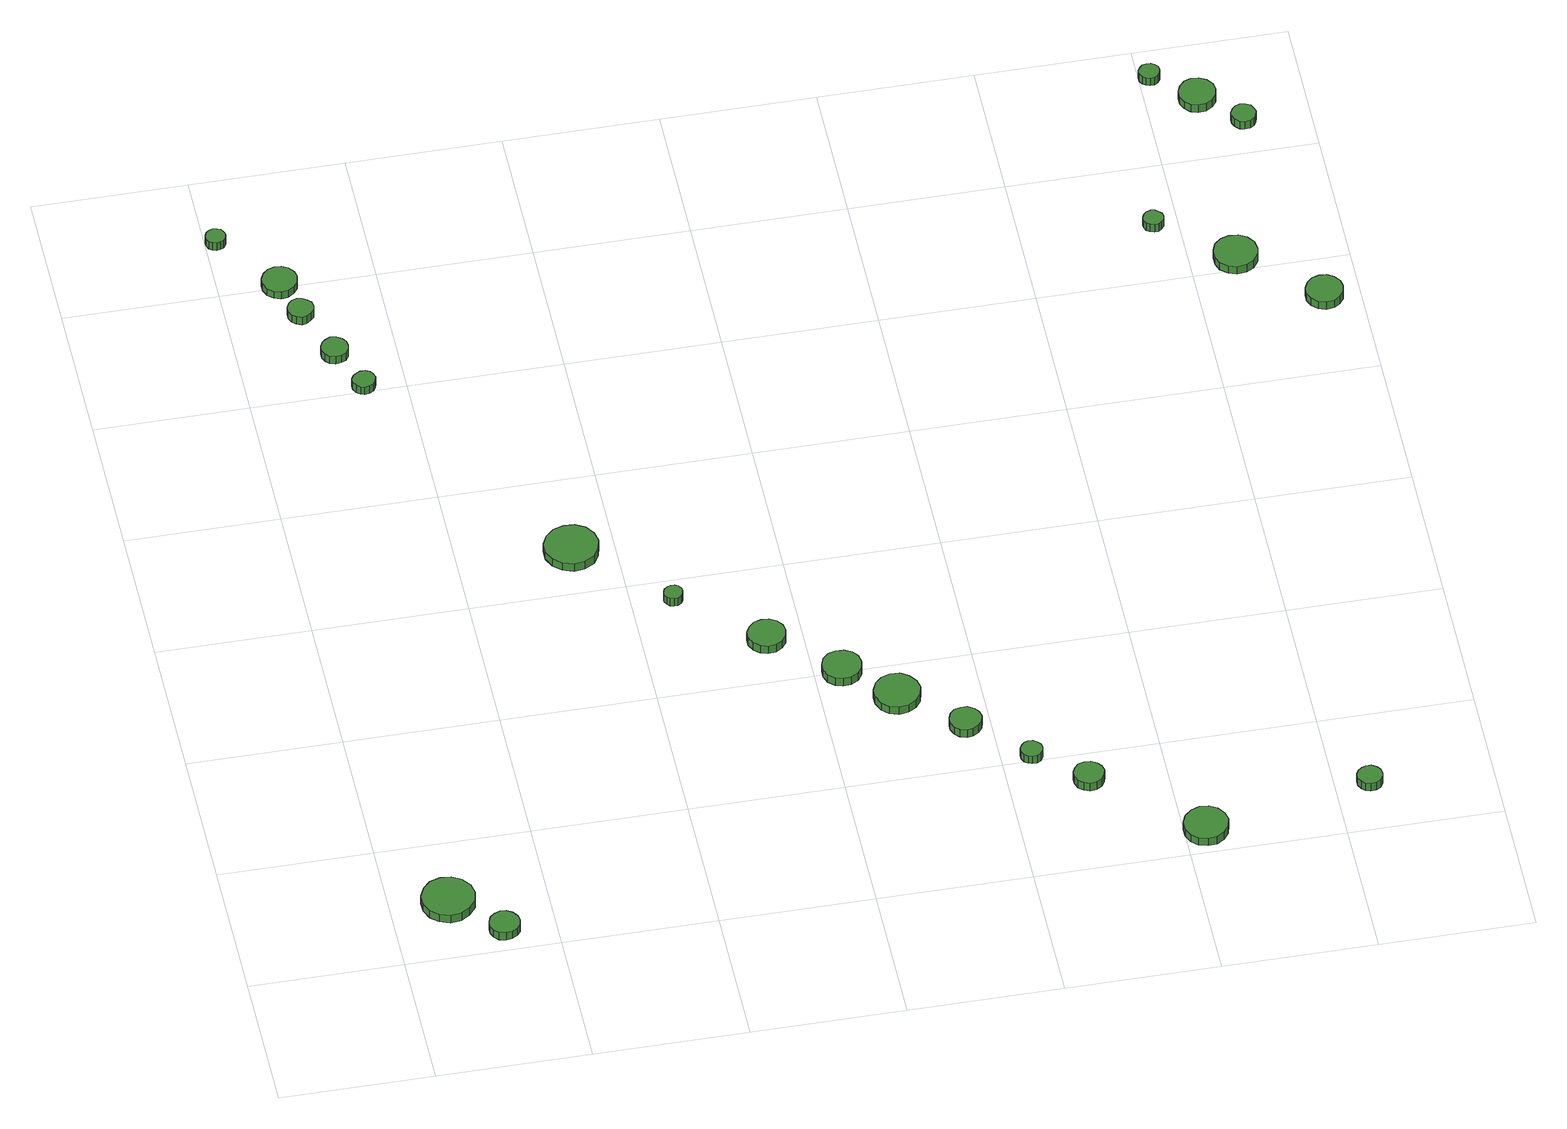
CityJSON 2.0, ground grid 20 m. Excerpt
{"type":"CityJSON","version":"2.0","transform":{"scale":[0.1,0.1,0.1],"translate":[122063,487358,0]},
"CityObjects":{
"tree1":{"type":"SolitaryVegetationObject","attributes":{"function":"something"},"geometry":[{"type":"MultiSurface","lod":"1","boundaries":[[[0,1,2,3,4,5,6,7,8,9,10,11,12,13,14]],[[15,16,17,18,19,20,21,22,23,24,25,26,27,28,29]],[[0,29,28,1]],[[1,28,27,2]],[[2,27,26,3]],[[3,26,25,4]],[[4,25,24,5]],[[5,24,23,6]],[[6,23,22,7]],[[7,22,21,8]],[[8,21,20,9]],[[9,20,19,10]],[[10,19,18,11]],[[11,18,17,12]],[[12,17,16,13]],[[13,16,15,14]],[[14,15,29,0]]]}]},
"tree2":{"type":"SolitaryVegetationObject","attributes":{"function":"something"},"geometry":[{"type":"MultiSurface","lod":"1","boundaries":[[[30,31,32,33,34,35,36,37,38,39,40,41,42,43,44]],[[45,46,47,48,49,50,51,52,53,54,55,56,57,58,59]],[[30,59,58,31]],[[31,58,57,32]],[[32,57,56,33]],[[33,56,55,34]],[[34,55,54,35]],[[35,54,53,36]],[[36,53,52,37]],[[37,52,51,38]],[[38,51,50,39]],[[39,50,49,40]],[[40,49,48,41]],[[41,48,47,42]],[[42,47,46,43]],[[43,46,45,44]],[[44,45,59,30]]]}]},
"tree3":{"type":"SolitaryVegetationObject","attributes":{"function":"something"},"geometry":[{"type":"MultiSurface","lod":"1","boundaries":[[[60,61,62,63,64,65,66,67,68,69,70,71,72,73,74]],[[75,76,77,78,79,80,81,82,83,84,85,86,87,88,89]],[[60,89,88,61]],[[61,88,87,62]],[[62,87,86,63]],[[63,86,85,64]],[[64,85,84,65]],[[65,84,83,66]],[[66,83,82,67]],[[67,82,81,68]],[[68,81,80,69]],[[69,80,79,70]],[[70,79,78,71]],[[71,78,77,72]],[[72,77,76,73]],[[73,76,75,74]],[[74,75,89,60]]]}]},
"tree4":{"type":"SolitaryVegetationObject","attributes":{"function":"something"},"geometry":[{"type":"MultiSurface","lod":"1","boundaries":[[[90,91,92,93,94,95,96,97,98,99,100,101,102,103,104]],[[105,106,107,108,109,110,111,112,113,114,115,116,117,118,119]],[[90,119,118,91]],[[91,118,117,92]],[[92,117,116,93]],[[93,116,115,94]],[[94,115,114,95]],[[95,114,113,96]],[[96,113,112,97]],[[97,112,111,98]],[[98,111,110,99]],[[99,110,109,100]],[[100,109,108,101]],[[101,108,107,102]],[[102,107,106,103]],[[103,106,105,104]],[[104,105,119,90]]]}]},
"tree5":{"type":"SolitaryVegetationObject","attributes":{"function":"something"},"geometry":[{"type":"MultiSurface","lod":"1","boundaries":[[[120,121,122,123,124,125,126,127,128,129,130,131,132,133,134]],[[135,136,137,138,139,140,141,142,143,144,145,146,147,148,149]],[[120,149,148,121]],[[121,148,147,122]],[[122,147,146,123]],[[123,146,145,124]],[[124,145,144,125]],[[125,144,143,126]],[[126,143,142,127]],[[127,142,141,128]],[[128,141,140,129]],[[129,140,139,130]],[[130,139,138,131]],[[131,138,137,132]],[[132,137,136,133]],[[133,136,135,134]],[[134,135,149,120]]]}]},
"tree6":{"type":"SolitaryVegetationObject","attributes":{"function":"something"},"geometry":[{"type":"MultiSurface","lod":"1","boundaries":[[[150,151,152,153,154,155,156,157,158,159,160,161,162,163,164]],[[165,166,167,168,169,170,171,172,173,174,175,176,177,178,179]],[[150,179,178,151]],[[151,178,177,152]],[[152,177,176,153]],[[153,176,175,154]],[[154,175,174,155]],[[155,174,173,156]],[[156,173,172,157]],[[157,172,171,158]],[[158,171,170,159]],[[159,170,169,160]],[[160,169,168,161]],[[161,168,167,162]],[[162,167,166,163]],[[163,166,165,164]],[[164,165,179,150]]]}]},
"tree7":{"type":"SolitaryVegetationObject","attributes":{"function":"something"},"geometry":[{"type":"MultiSurface","lod":"1","boundaries":[[[180,181,182,183,184,185,186,187,188,189,190,191,192,193,194]],[[195,196,197,198,199,200,201,202,203,204,205,206,207,208,209]],[[180,209,208,181]],[[181,208,207,182]],[[182,207,206,183]],[[183,206,205,184]],[[184,205,204,185]],[[185,204,203,186]],[[186,203,202,187]],[[187,202,201,188]],[[188,201,200,189]],[[189,200,199,190]],[[190,199,198,191]],[[191,198,197,192]],[[192,197,196,193]],[[193,196,195,194]],[[194,195,209,180]]]}]},
"tree8":{"type":"SolitaryVegetationObject","attributes":{"function":"something"},"geometry":[{"type":"MultiSurface","lod":"1","boundaries":[[[210,211,212,213,214,215,216,217,218,219,220,221,222,223,224]],[[225,226,227,228,229,230,231,232,233,234,235,236,237,238,239]],[[210,239,238,211]],[[211,238,237,212]],[[212,237,236,213]],[[213,236,235,214]],[[214,235,234,215]],[[215,234,233,216]],[[216,233,232,217]],[[217,232,231,218]],[[218,231,230,219]],[[219,230,229,220]],[[220,229,228,221]],[[221,228,227,222]],[[222,227,226,223]],[[223,226,225,224]],[[224,225,239,210]]]}]},
"tree9":{"type":"SolitaryVegetationObject","attributes":{"function":"something"},"geometry":[{"type":"MultiSurface","lod":"1","boundaries":[[[240,241,242,243,244,245,246,247,248,249,250,251,252,253,254]],[[255,256,257,258,259,260,261,262,263,264,265,266,267,268,269]],[[240,269,268,241]],[[241,268,267,242]],[[242,267,266,243]],[[243,266,265,244]],[[244,265,264,245]],[[245,264,263,246]],[[246,263,262,247]],[[247,262,261,248]],[[248,261,260,249]],[[249,260,259,250]],[[250,259,258,251]],[[251,258,257,252]],[[252,257,256,253]],[[253,256,255,254]],[[254,255,269,240]]]}]},
"tree10":{"type":"SolitaryVegetationObject","attributes":{"function":"something"},"geometry":[{"type":"MultiSurface","lod":"1","boundaries":[[[270,271,272,273,274,275,276,277,278,279,280,281,282,283,284]],[[285,286,287,288,289,290,291,292,293,294,295,296,297,298,299]],[[270,299,298,271]],[[271,298,297,272]],[[272,297,296,273]],[[273,296,295,274]],[[274,295,294,275]],[[275,294,293,276]],[[276,293,292,277]],[[277,292,291,278]],[[278,291,290,279]],[[279,290,289,280]],[[280,289,288,281]],[[281,288,287,282]],[[282,287,286,283]],[[283,286,285,284]],[[284,285,299,270]]]}]},
"tree11":{"type":"SolitaryVegetationObject","attributes":{"function":"something"},"geometry":[{"type":"MultiSurface","lod":"1","boundaries":[[[300,301,302,303,304,305,306,307,308,309,310,311,312,313,314]],[[315,316,317,318,319,320,321,322,323,324,325,326,327,328,329]],[[300,329,328,301]],[[301,328,327,302]],[[302,327,326,303]],[[303,326,325,304]],[[304,325,324,305]],[[305,324,323,306]],[[306,323,322,307]],[[307,322,321,308]],[[308,321,320,309]],[[309,320,319,310]],[[310,319,318,311]],[[311,318,317,312]],[[312,317,316,313]],[[313,316,315,314]],[[314,315,329,300]]]}]},
"tree12":{"type":"SolitaryVegetationObject","attributes":{"function":"something"},"geometry":[{"type":"MultiSurface","lod":"1","boundaries":[[[330,331,332,333,334,335,336,337,338,339,340,341,342,343,344]],[[345,346,347,348,349,350,351,352,353,354,355,356,357,358,359]],[[330,359,358,331]],[[331,358,357,332]],[[332,357,356,333]],[[333,356,355,334]],[[334,355,354,335]],[[335,354,353,336]],[[336,353,352,337]],[[337,352,351,338]],[[338,351,350,339]],[[339,350,349,340]],[[340,349,348,341]],[[341,348,347,342]],[[342,347,346,343]],[[343,346,345,344]],[[344,345,359,330]]]}]},
"tree13":{"type":"SolitaryVegetationObject","attributes":{"function":"something"},"geometry":[{"type":"MultiSurface","lod":"1","boundaries":[[[360,361,362,363,364,365,366,367,368,369,370,371,372,373,374]],[[375,376,377,378,379,380,381,382,383,384,385,386,387,388,389]],[[360,389,388,361]],[[361,388,387,362]],[[362,387,386,363]],[[363,386,385,364]],[[364,385,384,365]],[[365,384,383,366]],[[366,383,382,367]],[[367,382,381,368]],[[368,381,380,369]],[[369,380,379,370]],[[370,379,378,371]],[[371,378,377,372]],[[372,377,376,373]],[[373,376,375,374]],[[374,375,389,360]]]}]},
"tree14":{"type":"SolitaryVegetationObject","attributes":{"function":"something"},"geometry":[{"type":"MultiSurface","lod":"1","boundaries":[[[390,391,392,393,394,395,396,397,398,399,400,401,402,403,404]],[[405,406,407,408,409,410,411,412,413,414,415,416,417,418,419]],[[390,419,418,391]],[[391,418,417,392]],[[392,417,416,393]],[[393,416,415,394]],[[394,415,414,395]],[[395,414,413,396]],[[396,413,412,397]],[[397,412,411,398]],[[398,411,410,399]],[[399,410,409,400]],[[400,409,408,401]],[[401,408,407,402]],[[402,407,406,403]],[[403,406,405,404]],[[404,405,419,390]]]}]},
"tree15":{"type":"SolitaryVegetationObject","attributes":{"function":"something"},"geometry":[{"type":"MultiSurface","lod":"1","boundaries":[[[420,421,422,423,424,425,426,427,428,429,430,431,432,433,434]],[[435,436,437,438,439,440,441,442,443,444,445,446,447,448,449]],[[420,449,448,421]],[[421,448,447,422]],[[422,447,446,423]],[[423,446,445,424]],[[424,445,444,425]],[[425,444,443,426]],[[426,443,442,427]],[[427,442,441,428]],[[428,441,440,429]],[[429,440,439,430]],[[430,439,438,431]],[[431,438,437,432]],[[432,437,436,433]],[[433,436,435,434]],[[434,435,449,420]]]}]},
"tree16":{"type":"SolitaryVegetationObject","attributes":{"function":"something"},"geometry":[{"type":"MultiSurface","lod":"1","boundaries":[[[450,451,452,453,454,455,456,457,458,459,460,461,462,463,464]],[[465,466,467,468,469,470,471,472,473,474,475,476,477,478,479]],[[450,479,478,451]],[[451,478,477,452]],[[452,477,476,453]],[[453,476,475,454]],[[454,475,474,455]],[[455,474,473,456]],[[456,473,472,457]],[[457,472,471,458]],[[458,471,470,459]],[[459,470,469,460]],[[460,469,468,461]],[[461,468,467,462]],[[462,467,466,463]],[[463,466,465,464]],[[464,465,479,450]]]}]},
"tree17":{"type":"SolitaryVegetationObject","attributes":{"function":"something"},"geometry":[{"type":"MultiSurface","lod":"1","boundaries":[[[480,481,482,483,484,485,486,487,488,489,490,491,492,493,494]],[[495,496,497,498,499,500,501,502,503,504,505,506,507,508,509]],[[480,509,508,481]],[[481,508,507,482]],[[482,507,506,483]],[[483,506,505,484]],[[484,505,504,485]],[[485,504,503,486]],[[486,503,502,487]],[[487,502,501,488]],[[488,501,500,489]],[[489,500,499,490]],[[490,499,498,491]],[[491,498,497,492]],[[492,497,496,493]],[[493,496,495,494]],[[494,495,509,480]]]}]},
"tree18":{"type":"SolitaryVegetationObject","attributes":{"function":"something"},"geometry":[{"type":"MultiSurface","lod":"1","boundaries":[[[510,511,512,513,514,515,516,517,518,519,520,521,522,523,524]],[[525,526,527,528,529,530,531,532,533,534,535,536,537,538,539]],[[510,539,538,511]],[[511,538,537,512]],[[512,537,536,513]],[[513,536,535,514]],[[514,535,534,515]],[[515,534,533,516]],[[516,533,532,517]],[[517,532,531,518]],[[518,531,530,519]],[[519,530,529,520]],[[520,529,528,521]],[[521,528,527,522]],[[522,527,526,523]],[[523,526,525,524]],[[524,525,539,510]]]}]},
"tree19":{"type":"SolitaryVegetationObject","attributes":{"function":"something"},"geometry":[{"type":"MultiSurface","lod":"1","boundaries":[[[540,541,542,543,544,545,546,547,548,549,550,551,552,553,554]],[[555,556,557,558,559,560,561,562,563,564,565,566,567,568,569]],[[540,569,568,541]],[[541,568,567,542]],[[542,567,566,543]],[[543,566,565,544]],[[544,565,564,545]],[[545,564,563,546]],[[546,563,562,547]],[[547,562,561,548]],[[548,561,560,549]],[[549,560,559,550]],[[550,559,558,551]],[[551,558,557,552]],[[552,557,556,553]],[[553,556,555,554]],[[554,555,569,540]]]}]},
"tree20":{"type":"SolitaryVegetationObject","attributes":{"function":"something"},"geometry":[{"type":"MultiSurface","lod":"1","boundaries":[[[570,571,572,573,574,575,576,577,578,579,580,581,582,583,584]],[[585,586,587,588,589,590,591,592,593,594,595,596,597,598,599]],[[570,599,598,571]],[[571,598,597,572]],[[572,597,596,573]],[[573,596,595,574]],[[574,595,594,575]],[[575,594,593,576]],[[576,593,592,577]],[[577,592,591,578]],[[578,591,590,579]],[[579,590,589,580]],[[580,589,588,581]],[[581,588,587,582]],[[582,587,586,583]],[[583,586,585,584]],[[584,585,599,570]]]}]},
"tree21":{"type":"SolitaryVegetationObject","attributes":{"function":"something"},"geometry":[{"type":"MultiSurface","lod":"1","boundaries":[[[600,601,602,603,604,605,606,607,608,609,610,611,612,613,614]],[[615,616,617,618,619,620,621,622,623,624,625,626,627,628,629]],[[600,629,628,601]],[[601,628,627,602]],[[602,627,626,603]],[[603,626,625,604]],[[604,625,624,605]],[[605,624,623,606]],[[606,623,622,607]],[[607,622,621,608]],[[608,621,620,609]],[[609,620,619,610]],[[610,619,618,611]],[[611,618,617,612]],[[612,617,616,613]],[[613,616,615,614]],[[614,615,629,600]]]}]},
"tree22":{"type":"SolitaryVegetationObject","attributes":{"function":"something"},"geometry":[{"type":"MultiSurface","lod":"1","boundaries":[[[630,631,632,633,634,635,636,637,638,639,640,641,642,643,644]],[[645,646,647,648,649,650,651,652,653,654,655,656,657,658,659]],[[630,659,658,631]],[[631,658,657,632]],[[632,657,656,633]],[[633,656,655,634]],[[634,655,654,635]],[[635,654,653,636]],[[636,653,652,637]],[[637,652,651,638]],[[638,651,650,639]],[[639,650,649,640]],[[640,649,648,641]],[[641,648,647,642]],[[642,647,646,643]],[[643,646,645,644]],[[644,645,659,630]]]}]},
"tree23":{"type":"SolitaryVegetationObject","attributes":{"function":"something"},"geometry":[{"type":"MultiSurface","lod":"1","boundaries":[[[660,661,662,663,664,665,666,667,668,669,670,671,672,673,674]],[[675,676,677,678,679,680,681,682,683,684,685,686,687,688,689]],[[660,689,688,661]],[[661,688,687,662]],[[662,687,686,663]],[[663,686,685,664]],[[664,685,684,665]],[[665,684,683,666]],[[666,683,682,667]],[[667,682,681,668]],[[668,681,680,669]],[[669,680,679,670]],[[670,679,678,671]],[[671,678,677,672]],[[672,677,676,673]],[[673,676,675,674]],[[674,675,689,660]]]}]}
},
"vertices":[
[108,92,17],[105,106,17],[96,118,17],[84,125,17],[70,126,17],[56,122,17],[46,112,17],[40,99,17],[40,85,17],[46,72,17],[56,63,17],[70,58,17],[84,60,17],[96,67,17],[105,78,17],[105,78,4],[96,67,4],[84,60,4],[70,58,4],[56,63,4],[46,72,4],[40,85,4],[40,99,4],[46,112,4],[56,122,4],[70,126,4],[84,125,4],[96,118,4],[105,106,4],[108,92,4],
[154,35,16],[152,43,16],[147,50,16],[140,54,16],[132,55,16],[124,52,16],[118,47,16],[115,39,16],[115,31,16],[118,24,16],[124,18,16],[132,16,16],[140,17,16],[147,21,16],[152,27,16],[152,27,3],[147,21,3],[140,17,3],[132,16,3],[124,18,3],[118,24,3],[115,31,3],[115,39,3],[118,47,3],[124,52,3],[132,55,3],[140,54,3],[147,50,3],[152,43,3],[154,35,3],
[26,1290,17],[25,1295,17],[22,1300,17],[17,1302,17],[12,1303,17],[7,1301,17],[3,1298,17],[1,1293,17],[1,1287,17],[3,1282,17],[7,1279,17],[12,1277,17],[17,1278,17],[22,1280,17],[25,1285,17],[25,1285,4],[22,1280,4],[17,1278,4],[12,1277,4],[7,1279,4],[3,1282,4],[1,1287,4],[1,1293,4],[3,1298,4],[7,1301,4],[12,1303,4],[17,1302,4],[22,1300,4],[25,1295,4],[26,1290,4],
[110,1147,15],[109,1154,15],[104,1159,15],[98,1163,15],[92,1164,15],[85,1162,15],[80,1157,15],[77,1151,15],[77,1144,15],[80,1137,15],[85,1133,15],[92,1130,15],[98,1131,15],[104,1135,15],[109,1140,15],[109,1140,2],[104,1135,2],[98,1131,2],[92,1130,2],[85,1133,2],[80,1137,2],[77,1144,2],[77,1151,2],[80,1157,2],[85,1162,2],[92,1164,2],[98,1163,2],[104,1159,2],[109,1154,2],[110,1147,2],
[100,1202,15],[98,1211,15],[92,1219,15],[84,1223,15],[75,1224,15],[66,1221,15],[59,1215,15],[55,1206,15],[55,1197,15],[59,1188,15],[66,1182,15],[75,1179,15],[84,1180,15],[92,1185,15],[98,1192,15],[98,1192,3],[92,1185,3],[84,1180,3],[75,1179,3],[66,1182,3],[59,1188,3],[55,1197,3],[55,1206,3],[59,1215,3],[66,1221,3],[75,1224,3],[84,1223,3],[92,1219,3],[98,1211,3],[100,1202,3],
[139,1072,14],[138,1079,14],[134,1085,14],[127,1089,14],[120,1090,14],[113,1087,14],[108,1083,14],[105,1076,14],[105,1069,14],[108,1062,14],[113,1057,14],[120,1055,14],[127,1056,14],[134,1059,14],[138,1065,14],[138,1065,1],[134,1059,1],[127,1056,1],[120,1055,1],[113,1057,1],[108,1062,1],[105,1069,1],[105,1076,1],[108,1083,1],[113,1087,1],[120,1090,1],[127,1089,1],[134,1085,1],[138,1079,1],[139,1072,1],
[162,1009,15],[160,1015,15],[157,1020,15],[151,1023,15],[145,1023,15],[140,1021,15],[135,1017,15],[132,1012,15],[132,1006,15],[135,1000,15],[140,996,15],[145,994,15],[151,995,15],[157,998,15],[160,1003,15],[160,1003,2],[157,998,2],[151,995,2],[145,994,2],[140,996,2],[135,1000,2],[132,1006,2],[132,1012,2],[135,1017,2],[140,1021,2],[145,1023,2],[151,1023,2],[157,1020,2],[160,1015,2],[162,1009,2],
[378,667,21],[375,681,21],[367,693,21],[354,700,21],[340,701,21],[326,697,21],[315,687,21],[309,674,21],[309,660,21],[315,647,21],[326,637,21],[340,632,21],[354,634,21],[367,641,21],[375,653,21],[375,653,8],[367,641,8],[354,634,8],[340,632,8],[326,637,8],[315,647,8],[309,660,8],[309,674,8],[315,687,8],[326,697,8],[340,701,8],[354,700,8],[367,693,8],[375,681,8],[378,667,8],
[465,565,16],[464,570,16],[461,574,16],[457,577,16],[452,577,16],[447,575,16],[443,572,16],[441,567,16],[441,562,16],[443,558,16],[447,554,16],[452,553,16],[457,553,16],[461,556,16],[464,560,16],[464,560,3],[461,556,3],[457,553,3],[452,553,3],[447,554,3],[443,558,3],[441,562,3],[441,567,3],[443,572,3],[447,575,3],[452,577,3],[457,577,3],[461,574,3],[464,570,3],[465,565,3],
[578,473,15],[576,483,15],[570,491,15],[561,496,15],[551,497,15],[541,494,15],[534,487,15],[529,478,15],[529,468,15],[534,459,15],[541,452,15],[551,449,15],[561,450,15],[570,455,15],[576,463,15],[576,463,2],[570,455,2],[561,450,2],[551,449,2],[541,452,2],[534,459,2],[529,468,2],[529,478,2],[534,487,2],[541,494,2],[551,497,2],[561,496,2],[570,491,2],[576,483,2],[578,473,2],
[660,400,15],[658,411,15],[652,419,15],[642,424,15],[632,425,15],[622,422,15],[614,415,15],[610,405,15],[610,395,15],[614,385,15],[622,378,15],[632,375,15],[642,376,15],[652,381,15],[658,390,15],[658,390,2],[652,381,2],[642,376,2],[632,375,2],[622,378,2],[614,385,2],[610,395,2],[610,405,2],[614,415,2],[622,422,2],[632,425,2],[642,424,2],[652,419,2],[658,411,2],[660,400,2],
[724,343,14],[721,355,14],[714,365,14],[703,372,14],[691,373,14],[679,369,14],[670,361,14],[665,349,14],[665,337,14],[670,325,14],[679,317,14],[691,313,14],[703,315,14],[714,321,14],[721,331,14],[721,331,1],[714,321,1],[703,315,1],[691,313,1],[679,317,1],[670,325,1],[665,337,1],[665,349,1],[670,361,1],[679,369,1],[691,373,1],[703,372,1],[714,365,1],[721,355,1],[724,343,1],
[789,277,15],[787,285,15],[782,292,15],[774,297,15],[766,297,15],[757,295,15],[751,289,15],[748,281,15],[748,273,15],[751,265,15],[757,259,15],[766,256,15],[774,257,15],[782,262,15],[787,268,15],[787,268,2],[782,262,2],[774,257,2],[766,256,2],[757,259,2],[751,265,2],[748,273,2],[748,281,2],[751,289,2],[757,295,2],[766,297,2],[774,297,2],[782,292,2],[787,285,2],[789,277,2],
[853,210,14],[852,215,14],[848,220,14],[843,223,14],[837,224,14],[832,222,14],[828,218,14],[825,213,14],[825,207,14],[828,201,14],[832,198,14],[837,196,14],[843,196,14],[848,199,14],[852,204,14],[852,204,1],[848,199,1],[843,196,1],[837,196,1],[832,198,1],[828,201,1],[825,207,1],[825,213,1],[828,218,1],[832,222,1],[837,224,1],[843,223,1],[848,220,1],[852,215,1],[853,210,1],
[921,155,14],[919,163,14],[914,169,14],[907,173,14],[899,174,14],[891,172,14],[885,166,14],[882,159,14],[882,151,14],[885,143,14],[891,138,14],[899,135,14],[907,136,14],[914,140,14],[919,147,14],[919,147,1],[914,140,1],[907,136,1],[899,135,1],[891,138,1],[885,143,1],[882,151,1],[882,159,1],[885,166,1],[891,172,1],[899,174,1],[907,173,1],[914,169,1],[919,163,1],[921,155,1],
[1056,38,16],[1053,50,16],[1046,60,16],[1036,66,16],[1024,67,16],[1013,63,16],[1004,55,16],[999,44,16],[999,32,16],[1004,21,16],[1013,13,16],[1024,10,16],[1036,11,16],[1046,17,16],[1053,26,16],[1053,26,3],[1046,17,3],[1036,11,3],[1024,10,3],[1013,13,3],[1004,21,3],[999,32,3],[999,44,3],[1004,55,3],[1013,63,3],[1024,67,3],[1036,66,3],[1046,60,3],[1053,50,3],[1056,38,3],
[1260,81,16],[1259,88,16],[1255,93,16],[1249,97,16],[1242,97,16],[1236,95,16],[1231,91,16],[1228,85,16],[1228,78,16],[1231,72,16],[1236,67,16],[1242,65,16],[1249,66,16],[1255,69,16],[1259,75,16],[1259,75,3],[1255,69,3],[1249,66,3],[1242,65,3],[1236,67,3],[1231,72,3],[1228,78,3],[1228,85,3],[1231,91,3],[1236,95,3],[1242,97,3],[1249,97,3],[1255,93,3],[1259,88,3],[1260,81,3],
[1180,1089,24],[1179,1094,24],[1175,1098,24],[1171,1101,24],[1166,1102,24],[1160,1100,24],[1156,1096,24],[1154,1091,24],[1154,1086,24],[1156,1081,24],[1160,1078,24],[1166,1076,24],[1171,1076,24],[1175,1079,24],[1179,1083,24],[1179,1083,11],[1175,1079,11],[1171,1076,11],[1166,1076,11],[1160,1078,11],[1156,1081,11],[1154,1086,11],[1154,1091,11],[1156,1096,11],[1160,1100,11],[1166,1102,11],[1171,1101,11],[1175,1098,11],[1179,1094,11],[1180,1089,11],
[1284,1011,24],[1282,1023,24],[1275,1032,24],[1265,1038,24],[1253,1039,24],[1242,1036,24],[1233,1028,24],[1229,1017,24],[1229,1005,24],[1233,995,24],[1242,987,24],[1253,983,24],[1265,985,24],[1275,990,24],[1282,1000,24],[1282,1000,11],[1275,990,11],[1265,985,11],[1253,983,11],[1242,987,11],[1233,995,11],[1229,1005,11],[1229,1017,11],[1233,1028,11],[1242,1036,11],[1253,1039,11],[1265,1038,11],[1275,1032,11],[1282,1023,11],[1284,1011,11],
[1225,1342,25],[1224,1348,25],[1220,1352,25],[1216,1355,25],[1210,1355,25],[1205,1354,25],[1201,1350,25],[1198,1345,25],[1198,1339,25],[1201,1334,25],[1205,1331,25],[1210,1329,25],[1216,1329,25],[1220,1332,25],[1224,1337,25],[1224,1337,12],[1220,1332,12],[1216,1329,12],[1210,1329,12],[1205,1331,12],[1201,1334,12],[1198,1339,12],[1198,1345,12],[1201,1350,12],[1205,1354,12],[1210,1355,12],[1216,1355,12],[1220,1352,12],[1224,1348,12],[1225,1342,12],
[1376,925,24],[1374,935,24],[1368,943,24],[1360,948,24],[1350,949,24],[1340,946,24],[1333,939,24],[1329,930,24],[1329,920,24],[1333,911,24],[1340,904,24],[1350,901,24],[1360,902,24],[1368,907,24],[1374,915,24],[1374,915,11],[1368,907,11],[1360,902,11],[1350,901,11],[1340,904,11],[1333,911,11],[1329,920,11],[1329,930,11],[1333,939,11],[1340,946,11],[1350,949,11],[1360,948,11],[1368,943,11],[1374,935,11],[1376,925,11],
[1287,1295,25],[1285,1305,25],[1279,1313,25],[1270,1318,25],[1260,1319,25],[1251,1316,25],[1244,1309,25],[1240,1300,25],[1240,1290,25],[1244,1281,25],[1251,1274,25],[1260,1271,25],[1270,1272,25],[1279,1277,25],[1285,1285,25],[1285,1285,12],[1279,1277,12],[1270,1272,12],[1260,1271,12],[1251,1274,12],[1244,1281,12],[1240,1290,12],[1240,1300,12],[1244,1309,12],[1251,1316,12],[1260,1319,12],[1270,1318,12],[1279,1313,12],[1285,1305,12],[1287,1295,12],
[1329,1247,25],[1327,1253,25],[1324,1259,25],[1318,1262,25],[1311,1263,25],[1305,1261,25],[1300,1256,25],[1297,1250,25],[1297,1244,25],[1300,1238,25],[1305,1233,25],[1311,1231,25],[1318,1232,25],[1324,1235,25],[1327,1240,25],[1327,1240,12],[1324,1235,12],[1318,1232,12],[1311,1231,12],[1305,1233,12],[1300,1238,12],[1297,1244,12],[1297,1250,12],[1300,1256,12],[1305,1261,12],[1311,1263,12],[1318,1262,12],[1324,1259,12],[1327,1253,12],[1329,1247,12]
]}
